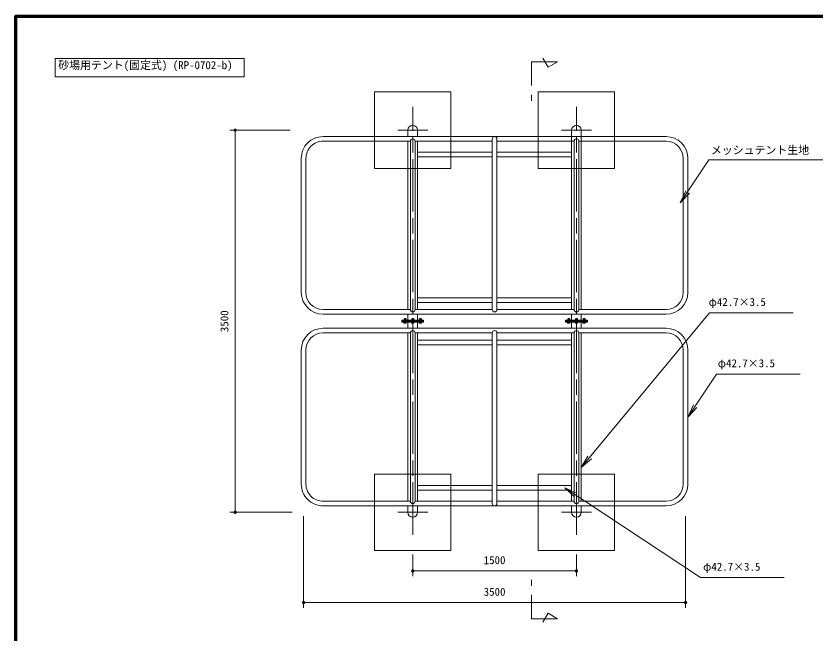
# Model space of a CAD drawing. Units: millimetres at full size, sheet at 1:40. Extents: x 600 to 16200, y 600 to 11280.
# Drawn here: x 600 to 7931, y 5620 to 11280 of the extents above; entities that cross this region are included whole.
import ezdxf
from ezdxf.enums import TextEntityAlignment as Align

# ---------------------------------------------------------------- set-up
doc = ezdxf.new("R2010")
doc.units = ezdxf.units.MM
doc.header["$LTSCALE"] = 40
doc.linetypes.add('CHAIN', pattern=[18.5, 12, -1.5, 3.5, -1.5])
for name, color, linetype, lineweight in [('D-BMK', 2, 'CHAIN', 13), ('D-STR', 1, 'Continuous', 13), ('D-STR-DIM', 7, 'Continuous', 13), ('D-TTL', 7, 'Continuous', 70), ('D-TTL-FRAM', 7, 'Continuous', 13)]:
    doc.layers.add(name, color=color, linetype=linetype, lineweight=lineweight)
doc.layers.add('D-STR-HTXT', color=7, linetype='Continuous')
doc.styles.add('ＭＳ ゴシック', font='')
doc.styles.get('ＭＳ ゴシック').set_extended_font_data('MS Gothic')

# ---------------------------------------------------------------- blocks, each defined once
blk = doc.blocks.new('filled_dot')
at = {"color": 0, "linetype": 'Continuous', "lineweight": -2, "const_width": 1.25}
blk.add_lwpolyline([(-0.625, 0, 1), (0.625, 0, 1)], format="xyb", close=True, dxfattribs=at)
blk = doc.blocks.new('open_arrow')
at = {"color": 0, "linetype": 'Continuous', "lineweight": -2}
blk.add_lwpolyline([(7.5, 1.25), (0, 0), (7.5, -1.25)], dxfattribs=at)

msp = doc.modelspace()

# ---------------------------------------------------------------- linework, layer by layer
at = {"layer": 'D-BMK'}
for p, q in [((4235.42, 6529.44), (4235.42, 10446.66)), ((5735.42, 6529.44), (5735.42, 10446.66)), ((4373.2, 10234.39), (4097.64, 10234.39)), ((5597.64, 10234.39), (5873.2, 10234.39)), ((4373.2, 6734.39), (4097.64, 6734.39)), ((5597.64, 6734.39), (5873.2, 6734.39))]:
    msp.add_line(p, q, dxfattribs=at)
at = {"layer": 'D-STR'}
for p, q in [((5322.17, 10860.58), (5322.17, 10643.39)), ((5322.17, 10860.58), (5559.86, 10860.58)), ((5475.56, 10810.58), (5427.5, 10893.82)), ((5562.03, 10860.51), (5475.56, 10810.58)), ((5322.17, 10559.5), (5322.17, 10504.61)), ((4190.87, 10232.24), (4190.87, 10175.66)), ((4279.97, 10232.24), (4279.97, 10175.66)), ((5690.87, 10232.24), (5690.87, 8591.25)), ((5779.97, 10232.24), (5779.97, 8591.25)), ((6556.77, 10175.66), (3414.07, 10175.66)), ((4214.07, 10132.96), (3414.07, 10132.96)), ((4190.87, 10132.96), (4190.87, 8591.25)), ((4214.07, 10132.96), (4214.07, 8591.25)), ((4256.77, 10132.96), (4256.77, 8591.25)), ((4964.07, 10132.96), (4256.77, 10132.96)), ((4279.97, 10132.96), (4279.97, 8591.25)), ((4964.07, 10154.31), (4964.07, 8591.25)), ((5006.77, 10158.58), (5006.77, 8591.25)), ((5714.07, 10132.96), (5006.77, 10132.96)), ((5714.07, 10132.96), (5714.07, 8591.25)), ((6556.77, 10132.96), (5756.77, 10132.96)), ((5756.77, 10132.96), (5756.77, 8591.25)), ((3214.07, 9975.66), (3214.07, 8748.55)), ((3256.77, 9975.66), (3256.77, 8748.55)), ((4964.07, 10031.58), (4279.97, 10031.58)), ((4964.07, 9988.88), (4279.97, 9988.88)), ((5690.87, 10031.58), (5006.77, 10031.58)), ((5690.87, 9988.88), (5006.77, 9988.88)), ((6714.07, 9975.66), (6714.07, 8748.55)), ((6756.77, 9975.66), (6756.77, 8748.55)), ((4964.07, 8699.97), (4279.97, 8699.97)), ((4964.07, 8657.27), (4279.97, 8657.27)), ((5690.87, 8699.97), (5006.77, 8699.97)), ((5690.87, 8657.27), (5006.77, 8657.27)), ((4214.07, 8591.25), (3414.07, 8591.25)), ((4964.07, 8591.25), (4256.77, 8591.25)), ((5714.07, 8591.25), (5006.77, 8591.25)), ((6556.77, 8591.25), (5756.77, 8591.25)), ((6556.77, 8548.55), (3414.07, 8548.55)), ((4155.61, 8505.09), (4157.35, 8505.89)), ((4155.61, 8497.89), (4155.61, 8505.09)), ((4157.35, 8505.89), (4173.5, 8505.89)), ((4161.42, 8509.49), (4159.42, 8507.49)), ((4171.42, 8507.49), (4159.42, 8507.49)), ((4159.42, 8475.39), (4159.42, 8507.49)), ((4160.37, 8477.03), (4160.37, 8507.49)), ((4160.51, 8497.89), (4160.51, 8505.09)), ((4169.42, 8509.49), (4161.42, 8509.49)), ((4165.42, 8491.79), (4165.42, 8507.49)), ((4169.42, 8509.49), (4171.42, 8507.49)), ((4170.33, 8497.89), (4170.33, 8505.09)), ((4170.47, 8477.03), (4170.47, 8507.49)), ((4171.42, 8475.39), (4171.42, 8507.49)), ((4175.24, 8505.09), (4173.5, 8505.89)), ((4175.24, 8497.89), (4175.24, 8505.09)), ((4190.87, 8548.55), (4190.87, 8528.94)), ((4190.87, 8528.94), (4190.87, 8493.39)), ((4225.61, 8505.09), (4227.35, 8505.89)), ((4225.61, 8497.89), (4225.61, 8505.09)), ((4227.35, 8505.89), (4243.5, 8505.89)), ((4231.42, 8509.49), (4229.42, 8507.49)), ((4241.42, 8507.49), (4229.42, 8507.49)), ((4229.42, 8475.39), (4229.42, 8507.49)), ((4230.37, 8477.03), (4230.37, 8507.49)), ((4230.51, 8497.89), (4230.51, 8505.09)), ((4239.42, 8509.49), (4231.42, 8509.49)), ((4235.42, 8491.79), (4235.42, 8507.49)), ((4239.42, 8509.49), (4241.42, 8507.49)), ((4240.33, 8497.89), (4240.33, 8505.09)), ((4240.47, 8477.03), (4240.47, 8507.49)), ((4241.42, 8475.39), (4241.42, 8507.49)), ((4245.24, 8505.09), (4243.5, 8505.89)), ((4245.24, 8497.89), (4245.24, 8505.09)), ((4279.97, 8548.55), (4279.97, 8528.94)), ((4279.97, 8528.94), (4279.97, 8493.39)), ((4295.61, 8505.09), (4297.35, 8505.89)), ((4295.61, 8497.89), (4295.61, 8505.09)), ((4313.5, 8505.89), (4297.35, 8505.89)), ((4301.42, 8509.49), (4299.42, 8507.49)), ((4299.42, 8475.39), (4299.42, 8507.49)), ((4299.42, 8507.49), (4311.42, 8507.49)), ((4300.37, 8477.03), (4300.37, 8507.49)), ((4300.51, 8497.89), (4300.51, 8505.09)), ((4301.42, 8509.49), (4309.42, 8509.49)), ((4305.42, 8491.79), (4305.42, 8507.49)), ((4309.42, 8509.49), (4311.42, 8507.49)), ((4310.33, 8497.89), (4310.33, 8505.09)), ((4310.47, 8477.03), (4310.47, 8507.49)), ((4311.42, 8475.39), (4311.42, 8507.49)), ((4315.24, 8505.09), (4313.5, 8505.89)), ((4315.24, 8497.89), (4315.24, 8505.09)), ((5655.61, 8505.09), (5657.35, 8505.89)), ((5655.61, 8497.89), (5655.61, 8505.09)), ((5657.35, 8505.89), (5673.5, 8505.89)), ((5661.42, 8509.49), (5659.42, 8507.49)), ((5671.42, 8507.49), (5659.42, 8507.49)), ((5659.42, 8475.39), (5659.42, 8507.49)), ((5660.37, 8477.03), (5660.37, 8507.49)), ((5660.51, 8497.89), (5660.51, 8505.09)), ((5669.42, 8509.49), (5661.42, 8509.49)), ((5665.42, 8491.79), (5665.42, 8507.49)), ((5669.42, 8509.49), (5671.42, 8507.49)), ((5670.33, 8497.89), (5670.33, 8505.09)), ((5670.47, 8477.03), (5670.47, 8507.49)), ((5671.42, 8475.39), (5671.42, 8507.49)), ((5675.24, 8505.09), (5673.5, 8505.89)), ((5675.24, 8497.89), (5675.24, 8505.09)), ((5690.87, 8548.55), (5690.87, 8528.94)), ((5690.87, 8528.94), (5690.87, 8493.39)), ((5725.61, 8505.09), (5727.35, 8505.89)), ((5725.61, 8497.89), (5725.61, 8505.09)), ((5743.5, 8505.89), (5727.35, 8505.89)), ((5731.42, 8509.49), (5729.42, 8507.49)), ((5729.42, 8507.49), (5741.42, 8507.49)), ((5729.42, 8475.39), (5729.42, 8507.49)), ((5730.37, 8477.03), (5730.37, 8507.49)), ((5730.51, 8497.89), (5730.51, 8505.09)), ((5731.42, 8509.49), (5739.42, 8509.49)), ((5735.42, 8491.79), (5735.42, 8507.49)), ((5739.42, 8509.49), (5741.42, 8507.49)), ((5740.33, 8497.89), (5740.33, 8505.09)), ((5740.47, 8477.03), (5740.47, 8507.49)), ((5741.42, 8475.39), (5741.42, 8507.49)), ((5745.24, 8505.09), (5743.5, 8505.89)), ((5745.24, 8497.89), (5745.24, 8505.09)), ((5779.97, 8548.55), (5779.97, 8528.94)), ((5779.97, 8528.94), (5779.97, 8493.39)), ((5795.61, 8505.09), (5797.35, 8505.89)), ((5795.61, 8497.89), (5795.61, 8505.09)), ((5813.5, 8505.89), (5797.35, 8505.89)), ((5801.42, 8509.49), (5799.42, 8507.49)), ((5799.42, 8507.49), (5811.42, 8507.49)), ((5799.42, 8475.39), (5799.42, 8507.49)), ((5800.37, 8477.03), (5800.37, 8507.49)), ((5800.51, 8497.89), (5800.51, 8505.09)), ((5801.42, 8509.49), (5809.42, 8509.49)), ((5805.42, 8491.79), (5805.42, 8507.49)), ((5809.42, 8509.49), (5811.42, 8507.49)), ((5810.33, 8497.89), (5810.33, 8505.09)), ((5810.47, 8477.03), (5810.47, 8507.49)), ((5811.42, 8475.39), (5811.42, 8507.49)), ((5815.24, 8505.09), (5813.5, 8505.89)), ((5815.24, 8497.89), (5815.24, 8505.09)), ((4135.42, 8475.39), (4135.42, 8493.39)), ((4135.42, 8493.39), (4335.42, 8493.39)), ((4135.42, 8484.39), (4335.42, 8484.39)), ((4135.42, 8475.39), (4335.42, 8475.39)), ((4154.45, 8475.39), (4154.45, 8468.39)), ((4176.39, 8475.39), (4154.45, 8475.39)), ((4154.45, 8468.39), (4156.4, 8467.39)), ((4154.92, 8495.39), (4175.92, 8495.39)), ((4154.92, 8495.39), (4154.92, 8493.39)), ((4154.92, 8493.39), (4175.92, 8493.39)), ((4155.61, 8497.89), (4175.24, 8497.89)), ((4174.45, 8467.39), (4156.4, 8467.39)), ((4156.62, 8497.89), (4156.62, 8495.39)), ((4171.42, 8477.03), (4159.42, 8477.03)), ((4160.37, 8477.03), (4159.42, 8475.39)), ((4159.94, 8475.39), (4159.94, 8468.39)), ((4165.42, 8497.89), (4163.98, 8495.39)), ((4165.42, 8465.79), (4165.42, 8501.99)), ((4166.86, 8497.89), (4165.42, 8495.39)), ((4170.47, 8477.03), (4171.42, 8475.39)), ((4170.91, 8475.39), (4170.91, 8468.39)), ((4174.22, 8497.89), (4174.22, 8495.39)), ((4176.39, 8468.39), (4174.45, 8467.39)), ((4175.92, 8495.39), (4175.92, 8493.39)), ((4176.39, 8475.39), (4176.39, 8468.39)), ((4190.87, 8439.84), (4190.87, 8475.39)), ((4190.87, 8418.22), (4190.87, 8439.84)), ((4224.45, 8475.39), (4224.45, 8468.39)), ((4246.39, 8475.39), (4224.45, 8475.39)), ((4224.45, 8468.39), (4226.4, 8467.39)), ((4224.92, 8495.39), (4245.92, 8495.39)), ((4224.92, 8495.39), (4224.92, 8493.39)), ((4224.92, 8493.39), (4245.92, 8493.39)), ((4225.61, 8497.89), (4245.24, 8497.89)), ((4244.45, 8467.39), (4226.4, 8467.39)), ((4226.62, 8497.89), (4226.62, 8495.39)), ((4241.42, 8477.03), (4229.42, 8477.03)), ((4230.37, 8477.03), (4229.42, 8475.39)), ((4229.94, 8475.39), (4229.94, 8468.39)), ((4235.42, 8497.89), (4233.98, 8495.39)), ((4235.42, 8465.79), (4235.42, 8501.99)), ((4236.86, 8497.89), (4235.42, 8495.39)), ((4240.47, 8477.03), (4241.42, 8475.39)), ((4240.91, 8475.39), (4240.91, 8468.39)), ((4244.22, 8497.89), (4244.22, 8495.39)), ((4246.39, 8468.39), (4244.45, 8467.39)), ((4245.92, 8495.39), (4245.92, 8493.39)), ((4246.39, 8475.39), (4246.39, 8468.39)), ((4279.97, 8439.84), (4279.97, 8475.39)), ((4279.97, 8420.22), (4279.97, 8439.84)), ((4294.45, 8475.39), (4294.45, 8468.39)), ((4294.45, 8475.39), (4316.39, 8475.39)), ((4294.45, 8468.39), (4296.4, 8467.39)), ((4294.92, 8495.39), (4294.92, 8493.39)), ((4315.92, 8495.39), (4294.92, 8495.39)), ((4315.92, 8493.39), (4294.92, 8493.39)), ((4315.24, 8497.89), (4295.61, 8497.89)), ((4296.4, 8467.39), (4314.45, 8467.39)), ((4296.62, 8497.89), (4296.62, 8495.39)), ((4300.37, 8477.03), (4299.42, 8475.39)), ((4299.42, 8477.03), (4311.42, 8477.03)), ((4299.94, 8475.39), (4299.94, 8468.39)), ((4303.98, 8497.89), (4305.42, 8495.39)), ((4305.42, 8465.79), (4305.42, 8501.99)), ((4305.42, 8497.89), (4306.86, 8495.39)), ((4310.47, 8477.03), (4311.42, 8475.39)), ((4310.91, 8475.39), (4310.91, 8468.39)), ((4314.22, 8497.89), (4314.22, 8495.39)), ((4316.39, 8468.39), (4314.45, 8467.39)), ((4315.92, 8495.39), (4315.92, 8493.39)), ((4316.39, 8475.39), (4316.39, 8468.39)), ((4335.42, 8475.39), (4335.42, 8493.39)), ((5835.42, 8493.39), (5635.42, 8493.39)), ((5635.42, 8475.39), (5635.42, 8493.39)), ((5835.42, 8484.39), (5635.42, 8484.39)), ((5835.42, 8475.39), (5635.42, 8475.39)), ((5654.45, 8475.39), (5654.45, 8468.39)), ((5676.39, 8475.39), (5654.45, 8475.39)), ((5654.45, 8468.39), (5656.4, 8467.39)), ((5654.92, 8495.39), (5675.92, 8495.39)), ((5654.92, 8495.39), (5654.92, 8493.39)), ((5654.92, 8493.39), (5675.92, 8493.39)), ((5655.61, 8497.89), (5675.24, 8497.89)), ((5674.45, 8467.39), (5656.4, 8467.39)), ((5656.62, 8497.89), (5656.62, 8495.39)), ((5671.42, 8477.03), (5659.42, 8477.03)), ((5660.37, 8477.03), (5659.42, 8475.39)), ((5659.94, 8475.39), (5659.94, 8468.39)), ((5665.42, 8497.89), (5663.98, 8495.39)), ((5665.42, 8465.79), (5665.42, 8501.99)), ((5666.86, 8497.89), (5665.42, 8495.39)), ((5670.47, 8477.03), (5671.42, 8475.39)), ((5670.91, 8475.39), (5670.91, 8468.39)), ((5674.22, 8497.89), (5674.22, 8495.39)), ((5676.39, 8468.39), (5674.45, 8467.39)), ((5675.92, 8495.39), (5675.92, 8493.39)), ((5676.39, 8475.39), (5676.39, 8468.39)), ((5690.87, 8439.84), (5690.87, 8475.39)), ((5690.87, 8420.22), (5690.87, 8439.84)), ((5724.45, 8475.39), (5724.45, 8468.39)), ((5724.45, 8475.39), (5746.39, 8475.39)), ((5724.45, 8468.39), (5726.4, 8467.39)), ((5745.92, 8495.39), (5724.92, 8495.39)), ((5724.92, 8495.39), (5724.92, 8493.39)), ((5745.92, 8493.39), (5724.92, 8493.39)), ((5745.24, 8497.89), (5725.61, 8497.89)), ((5726.4, 8467.39), (5744.45, 8467.39)), ((5726.62, 8497.89), (5726.62, 8495.39)), ((5729.42, 8477.03), (5741.42, 8477.03)), ((5730.37, 8477.03), (5729.42, 8475.39)), ((5729.94, 8475.39), (5729.94, 8468.39)), ((5733.98, 8497.89), (5735.42, 8495.39)), ((5735.42, 8465.79), (5735.42, 8501.99)), ((5735.42, 8497.89), (5736.86, 8495.39)), ((5740.47, 8477.03), (5741.42, 8475.39)), ((5740.91, 8475.39), (5740.91, 8468.39)), ((5744.22, 8497.89), (5744.22, 8495.39)), ((5746.39, 8468.39), (5744.45, 8467.39)), ((5745.92, 8495.39), (5745.92, 8493.39)), ((5746.39, 8475.39), (5746.39, 8468.39)), ((5779.97, 8439.84), (5779.97, 8475.39)), ((5779.97, 8418.22), (5779.97, 8439.84)), ((5794.45, 8475.39), (5794.45, 8468.39)), ((5794.45, 8475.39), (5816.39, 8475.39)), ((5794.45, 8468.39), (5796.4, 8467.39)), ((5815.92, 8495.39), (5794.92, 8495.39)), ((5794.92, 8495.39), (5794.92, 8493.39)), ((5815.92, 8493.39), (5794.92, 8493.39)), ((5815.24, 8497.89), (5795.61, 8497.89)), ((5796.4, 8467.39), (5814.45, 8467.39)), ((5796.62, 8497.89), (5796.62, 8495.39)), ((5799.42, 8477.03), (5811.42, 8477.03)), ((5800.37, 8477.03), (5799.42, 8475.39)), ((5799.94, 8475.39), (5799.94, 8468.39)), ((5803.98, 8497.89), (5805.42, 8495.39)), ((5805.42, 8465.79), (5805.42, 8501.99)), ((5805.42, 8497.89), (5806.86, 8495.39)), ((5810.47, 8477.03), (5811.42, 8475.39)), ((5810.91, 8475.39), (5810.91, 8468.39)), ((5814.22, 8497.89), (5814.22, 8495.39)), ((5816.39, 8468.39), (5814.45, 8467.39)), ((5815.92, 8495.39), (5815.92, 8493.39)), ((5816.39, 8475.39), (5816.39, 8468.39)), ((5835.42, 8475.39), (5835.42, 8493.39)), ((6556.77, 8420.22), (3414.07, 8420.22)), ((4214.07, 8377.52), (3414.07, 8377.52)), ((4190.87, 6835.81), (4190.87, 8377.52)), ((4214.07, 6835.81), (4214.07, 8377.52)), ((4256.77, 6835.81), (4256.77, 8377.52)), ((4964.07, 8377.52), (4256.77, 8377.52)), ((4279.97, 6835.81), (4279.97, 8377.52)), ((4964.07, 6814.46), (4964.07, 8377.52)), ((5006.77, 6814.46), (5006.77, 8377.52)), ((5714.07, 8377.52), (5006.77, 8377.52)), ((5690.87, 6835.81), (5690.87, 8377.52)), ((5714.07, 6835.81), (5714.07, 8377.52)), ((5756.77, 6835.81), (5756.77, 8377.52)), ((6556.77, 8377.52), (5756.77, 8377.52)), ((5779.97, 6835.81), (5779.97, 8377.52)), ((4964.07, 8311.5), (4279.97, 8311.5)), ((5690.87, 8311.5), (5006.77, 8311.5)), ((3214.07, 6993.11), (3214.07, 8220.22)), ((3256.77, 6993.11), (3256.77, 8220.22)), ((4964.07, 8268.8), (4279.97, 8268.8)), ((5690.87, 8268.8), (5006.77, 8268.8)), ((6714.07, 6993.11), (6714.07, 8220.22)), ((6756.77, 6993.11), (6756.77, 8220.22)), ((4964.07, 6979.89), (4279.97, 6979.89)), ((5690.87, 6979.89), (5006.77, 6979.89)), ((4964.07, 6937.19), (4279.97, 6937.19)), ((5690.87, 6937.19), (5006.77, 6937.19)), ((4214.07, 6835.81), (3414.07, 6835.81)), ((4964.07, 6835.81), (4256.77, 6835.81)), ((5714.07, 6835.81), (5006.77, 6835.81)), ((6556.77, 6835.81), (5756.77, 6835.81)), ((6556.77, 6793.11), (3414.07, 6793.11)), ((4190.87, 6736.53), (4190.87, 6793.11)), ((4279.97, 6736.53), (4279.97, 6793.11)), ((5690.87, 6736.53), (5690.87, 6793.11)), ((5779.97, 6736.53), (5779.97, 6793.11)), ((5322.17, 6061.09), (5322.17, 6115.99)), ((5322.17, 5760.02), (5322.17, 5977.2)), ((5475.56, 5810.01), (5427.5, 5726.78)), ((5562.03, 5760.08), (5475.56, 5810.01)), ((5322.17, 5760.02), (5559.86, 5760.02))]:
    msp.add_line(p, q, dxfattribs=at)
for points in [[(3885.42, 9884.39), (4585.42, 9884.39), (4585.42, 10584.39), (3885.42, 10584.39)], [(5385.42, 9884.39), (6085.42, 9884.39), (6085.42, 10584.39), (5385.42, 10584.39)], [(3885.42, 6384.39), (4585.42, 6384.39), (4585.42, 7084.39), (3885.42, 7084.39)], [(5385.42, 6384.39), (6085.42, 6384.39), (6085.42, 7084.39), (5385.42, 7084.39)]]:
    msp.add_lwpolyline(points, close=True, dxfattribs=at)
for centre, radius, start, end in [((4235.42, 10234.39), 44.55, 0, 180), ((5735.42, 10234.39), 44.55, 0, 180), ((3414.07, 9975.66), 200, 89.99989, 180), ((3414.07, 9975.66), 157.3, 89.9999, 180), ((4235.42, 10132.96), 21.35, 0, 180), ((4985.42, 10154.31), 21.35, 0, 180), ((5735.42, 10132.96), 21.35, 0, 180), ((6556.77, 9975.66), 200, 0, 90), ((6556.77, 9975.66), 157.3, 0, 90), ((3414.07, 8748.55), 200, 180, 270), ((3414.07, 8748.55), 157.3, 180, 270), ((6556.77, 8748.55), 200, 270, 0), ((6556.77, 8748.55), 157.3, 270, 0), ((4235.42, 8591.25), 21.35, 180, 0), ((4985.42, 8591.25), 21.35, 180, 0), ((5735.42, 8591.25), 21.35, 180, 0), ((4158.06, 8502.04), 3.91, 51.1335, 79.48214), ((4165.42, 8490.43), 15.45, 71.48259, 108.51741), ((4172.78, 8502.04), 3.91, 100.51786, 128.8665), ((4228.06, 8502.04), 3.91, 51.1335, 79.48214), ((4235.42, 8490.43), 15.45, 71.48259, 108.51741), ((4242.78, 8502.04), 3.91, 100.51786, 128.8665), ((4298.06, 8502.04), 3.91, 51.1335, 79.48214), ((4305.42, 8490.43), 15.45, 71.48259, 108.51741), ((4312.78, 8502.04), 3.91, 100.51786, 128.8665), ((5658.06, 8502.04), 3.91, 51.1335, 79.48214), ((5665.42, 8490.43), 15.45, 71.48259, 108.51741), ((5672.78, 8502.04), 3.91, 100.51786, 128.8665), ((5728.06, 8502.04), 3.91, 51.1335, 79.48214), ((5735.42, 8490.43), 15.45, 71.48259, 108.51741), ((5742.78, 8502.04), 3.91, 100.51786, 128.8665), ((5798.06, 8502.04), 3.91, 51.1335, 79.48214), ((5805.42, 8490.43), 15.45, 71.48259, 108.51741), ((5812.78, 8502.04), 3.91, 100.51786, 128.8665), ((4157.19, 8471.33), 4.02, 281.44011, 312.98719), ((4165.42, 8482.93), 15.54, 249.33458, 290.66542), ((4173.65, 8471.33), 4.02, 227.01281, 258.55989), ((4227.19, 8471.33), 4.02, 281.44011, 312.98719), ((4235.42, 8482.93), 15.54, 249.33458, 290.66542), ((4243.65, 8471.33), 4.02, 227.01281, 258.55989), ((4297.19, 8471.33), 4.02, 281.44011, 312.98719), ((4305.42, 8482.93), 15.54, 249.33458, 290.66542), ((4313.65, 8471.33), 4.02, 227.01281, 258.55989), ((5657.19, 8471.33), 4.02, 281.44011, 312.98719), ((5665.42, 8482.93), 15.54, 249.33458, 290.66542), ((5673.65, 8471.33), 4.02, 227.01281, 258.55989), ((5727.19, 8471.33), 4.02, 281.44011, 312.98719), ((5735.42, 8482.93), 15.54, 249.33458, 290.66542), ((5743.65, 8471.33), 4.02, 227.01281, 258.55989), ((5797.19, 8471.33), 4.02, 281.44011, 312.98719), ((5805.42, 8482.93), 15.54, 249.33458, 290.66542), ((5813.65, 8471.33), 4.02, 227.01281, 258.55989), ((3414.07, 8220.22), 200, 90, 180), ((3414.07, 8220.22), 157.3, 90, 180), ((4235.42, 8377.52), 21.35, 0, 180), ((4985.42, 8377.52), 21.35, 0, 180), ((5735.42, 8377.52), 21.35, 0, 180), ((6556.77, 8220.22), 200, 0, 90), ((6556.77, 8220.22), 157.3, 0, 90), ((3414.07, 6993.11), 200, 180, 270.00011), ((3414.07, 6993.11), 157.3, 180, 270.0001), ((6556.77, 6993.11), 157.3, 270, 0), ((6556.77, 6993.11), 200, 270, 0), ((4235.42, 6835.81), 21.35, 180, 0), ((5735.42, 6835.81), 21.35, 180, 0), ((4985.42, 6814.46), 21.35, 180, 0), ((4235.42, 6734.39), 44.55, 180, 0), ((5735.42, 6734.39), 44.55, 180, 0)]:
    msp.add_arc(centre, radius, start, end, dxfattribs=at)
at = {"layer": 'D-STR-DIM'}
for p, q in [((3113.54, 10234.39), (2560.28, 10234.39)), ((2608.28, 10234.39), (2608.28, 6734.39)), ((3131.42, 6734.39), (2560.28, 6734.39)), ((3235.42, 6699.91), (3235.42, 5860.03)), ((6735.42, 6699.91), (6735.42, 5860.03)), ((4235.42, 6347.96), (4235.42, 6149.3)), ((5735.42, 6347.96), (5735.42, 6149.3)), ((4235.42, 6197.3), (5735.42, 6197.3)), ((3235.42, 5908.03), (6735.42, 5908.03))]:
    msp.add_line(p, q, dxfattribs=at)
for points in [[(6687.39, 9567.93), (6949.91, 9962.45), (8166.25, 9962.45)], [(5779.97, 7144.28), (6954.52, 8562.84), (7722.19, 8562.84)], [(6756.77, 7606.66), (7019.29, 8001.18), (7786.96, 8001.18)], [(5627.82, 6959.43), (6872.43, 6137.99), (7640.1, 6137.99)]]:
    msp.add_lwpolyline(points, dxfattribs=at)
at = {"layer": 'D-TTL'}
msp.add_lwpolyline([(600, 600), (600, 11280), (16200, 11280), (16200, 600)], close=True, dxfattribs=at)
at = {"layer": 'D-TTL-FRAM', "color": 2}
msp.add_lwpolyline([(958.96, 10890.05), (2691.75, 10890.05), (2691.75, 10722.71), (958.96, 10722.71)], close=True, dxfattribs=at)

# ---------------------------------------------------------------- block references
at = {"layer": 'D-STR-DIM'}
for name, p, xscale, yscale, rotation in [('filled_dot', (2608.28, 10234.39), 12, 12, 270), ('open_arrow', (6687.39, 9567.93), 16, 16, 56.4), ('open_arrow', (6756.77, 7606.66), 16, 16, 56.4), ('open_arrow', (5779.97, 7144.28), 16, 16, 50.4), ('open_arrow', (5627.82, 6959.43), 16, 16, 326.6), ('filled_dot', (2608.28, 6734.39), 12, 12, 90), ('filled_dot', (5735.42, 6197.3), 12, 12, 180), ('filled_dot', (6735.42, 5908.03), 12, 12, 180)]:
    msp.add_blockref(name, p, dxfattribs=dict(at, xscale=xscale, yscale=yscale, rotation=rotation))
at = {"layer": 'D-STR-DIM', "xscale": 12, "yscale": 12}
for p in [(4235.42, 6197.3), (3235.42, 5908.03)]:
    msp.add_blockref('filled_dot', p, dxfattribs=at)

# ---------------------------------------------------------------- texts
at = {"layer": 'D-STR-DIM', "style": 'ＭＳ ゴシック'}
msp.add_text('砂場用テント(固定式) (RP-0702-b)', height=73.31, dxfattribs=at).set_placement((986.82, 10866.5), align=Align.TOP_LEFT)
msp.add_text('3500', height=73.31, rotation=90, dxfattribs=at).set_placement((2472.77, 8484.39), align=Align.TOP_CENTER)
for s, p in [('1500', (4985.42, 6332.81)), ('3500', (4985.42, 6043.54))]:
    msp.add_text(s, height=73.31, dxfattribs=at).set_placement(p, align=Align.TOP_CENTER)
at = {"layer": 'D-STR-HTXT', "style": 'ＭＳ ゴシック'}
for s, p in [('メッシュテント生地', (6967.49, 9993.41)), ('φ42.7×3.5', (6946.66, 8602.33)), ('φ42.7×3.5', (7030.41, 8040.68)), ('φ42.7×3.5', (6896.12, 6177.48))]:
    msp.add_text(s, height=73.31, dxfattribs=at).set_placement(p, align=Align.BOTTOM_LEFT)

doc.saveas('drawing.dxf')
